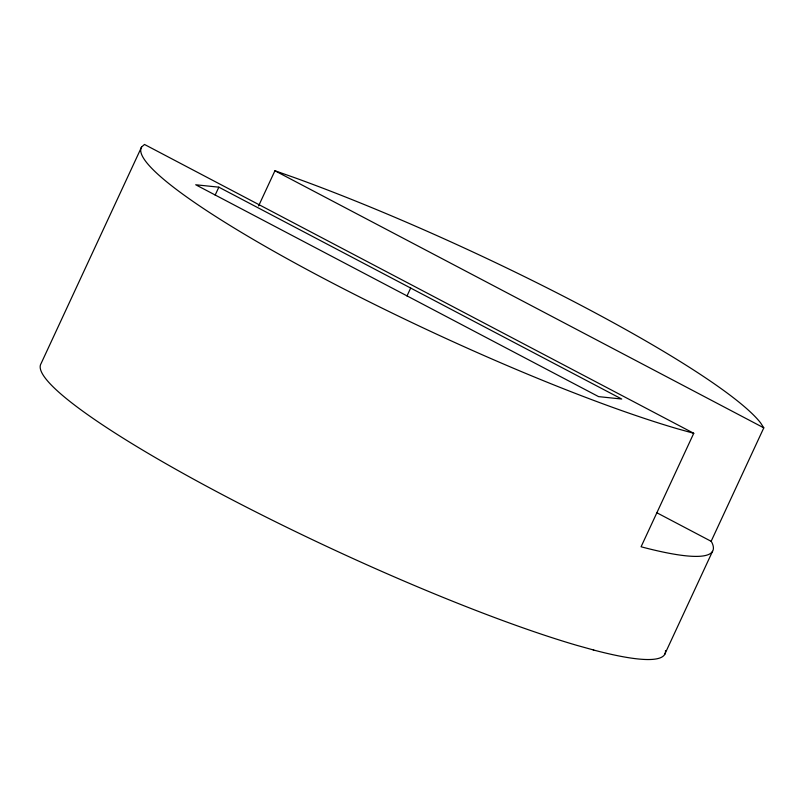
<?xml version="1.0" encoding="UTF-8"?>
<svg xmlns="http://www.w3.org/2000/svg" width="804" height="804" viewBox="0 0 804 804"><rect width="100%" height="100%" fill="white"/><g stroke="black" fill="none" stroke-linecap="round" stroke-linejoin="round"><path stroke-width="1.21" d="M665.501 650.547A344.092 44.913 24.9 0 1 594.93 650.376L576.759 645.331A344.092 44.913 24.9 0 1 224.346 495.686A344.092 44.913 24.9 0 1 41.044 363.619L141.584 147.011L144.499 144.459L693.751 433.296L641.089 546.76L642.808 547.233A344.092 44.913 24.9 0 0 711.841 542.399L711.138 541.303L656.687 512.671M215.16 195.111L218.849 187.171L621.713 399.035L598.588 396.623L195.714 184.769L218.849 187.171M258.597 205.935L274.928 170.76L293.611 177.322A344.092 44.913 24.9 0 1 760.604 422.894L763.8 427.849L711.138 541.303M406.985 295.983L410.673 288.043M664.657 654.476L712.535 551.333M693.751 433.296L677.3 428.733A344.092 44.913 24.9 0 1 324.886 279.078A344.092 44.913 24.9 0 1 141.584 147.011M274.928 170.76L763.8 427.849M593.211 649.903L593.915 650.275"/></g></svg>
